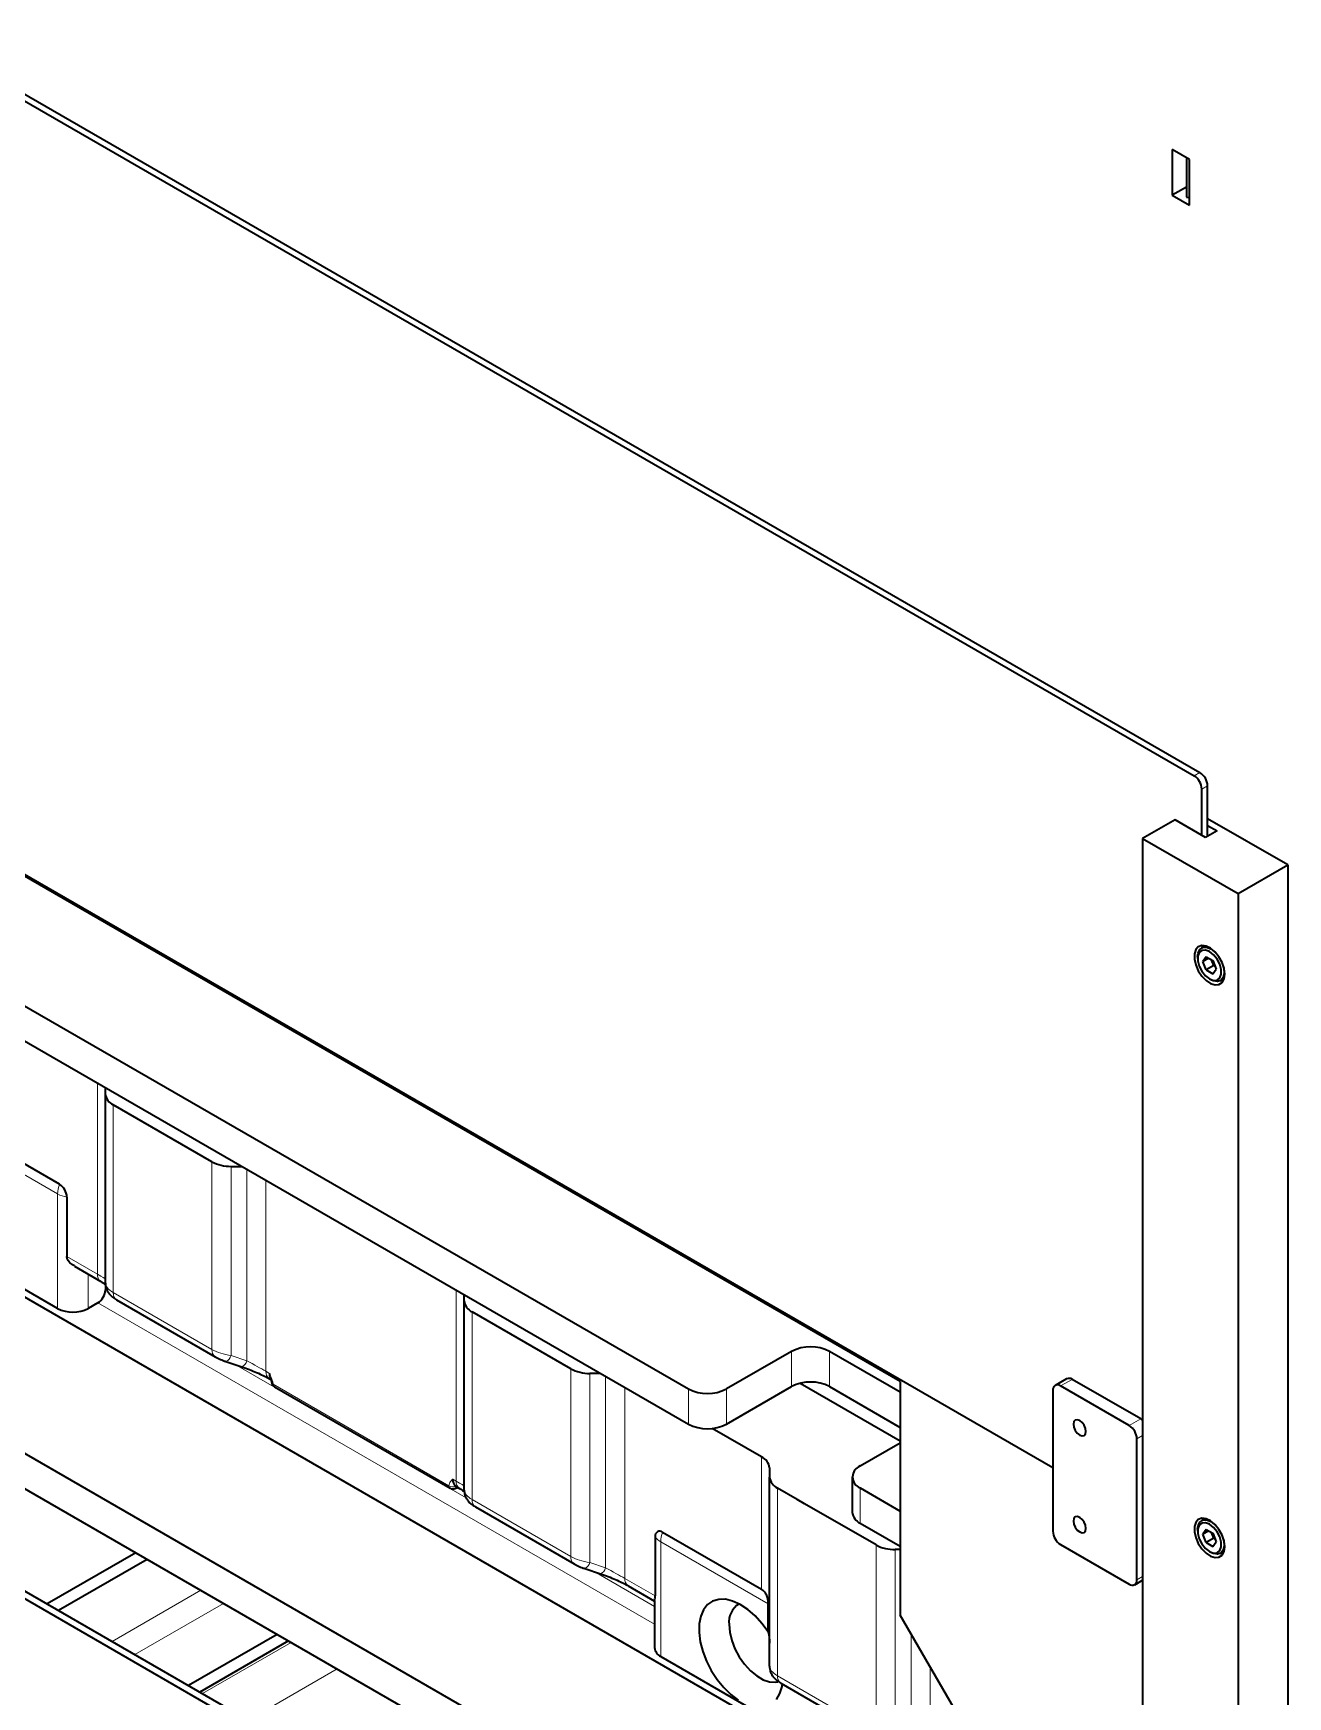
# Paper-space layout 'Blatt1' of a CAD drawing. Header units: millimetres. Extents: x 0 to 1189, y 0 to 841.
# Drawn here: x 902.7 to 949.2, y 525.9 to 587.6 of the extents above; entities that cross this region are included whole.
import ezdxf

# ---------------------------------------------------------------- set-up
doc = ezdxf.new("R2010")
doc.units = ezdxf.units.MM

psp = doc.layouts.new('Blatt1')

# ---------------------------------------------------------------- linework, layer by layer
at = {"color": 7, "linetype": 'Continuous', "lineweight": 35}
for p, q in [((878.32, 598.947), (945.707, 560.045)), ((878.532, 599.069), (945.92, 560.167)), ((944.896, 583.262), (944.896, 581.563)), ((945.533, 582.894), (944.896, 583.262)), ((945.426, 582.956), (945.426, 581.49)), ((945.533, 581.196), (945.533, 582.894)), ((945.426, 581.869), (944.896, 581.563)), ((944.896, 581.563), (945.533, 581.196)), ((945.426, 581.49), (945.533, 581.485)), ((940.475, 534.389), (878.674, 570.066)), ((934.818, 537.589), (881.078, 568.612)), ((945.99, 557.84), (945.99, 559.555)), ((946.202, 557.799), (946.202, 559.677)), ((890.907, 558.137), (926.969, 537.318)), ((945, 558.412), (943.798, 557.718)), ((946.132, 557.759), (945, 558.412)), ((949.172, 556.738), (946.202, 558.453)), ((946.202, 558.208), (946.556, 558.003)), ((943.798, 557.718), (947.334, 555.677)), ((943.798, 557.718), (943.798, 508.725)), ((946.556, 558.003), (946.132, 557.759)), ((890.907, 556.83), (926.969, 536.012)), ((947.334, 555.677), (949.172, 556.738)), ((949.172, 556.738), (949.172, 501.703)), ((947.334, 555.677), (947.334, 506.684)), ((945.835, 553.341), (945.835, 553.276)), ((946.117, 553.741), (945.98, 553.662)), ((946.151, 553.339), (946.028, 553.164)), ((946.24, 553.287), (946.028, 553.164)), ((946.151, 552.849), (946.028, 553.164)), ((946.151, 553.339), (946.396, 553.197)), ((946.433, 553.012), (946.352, 553.222)), ((946.396, 553.197), (946.518, 552.881)), ((946.433, 553.012), (946.151, 552.849)), ((946.151, 552.849), (946.396, 552.707)), ((946.396, 552.707), (946.518, 552.881)), ((946.433, 553.012), (946.458, 553.036)), ((946.477, 552.987), (946.433, 553.012)), ((946.68, 552.449), (946.817, 552.528)), ((946.273, 552.517), (946.33, 552.484)), ((889.398, 548.212), (935.598, 521.542)), ((905.367, 548.255), (905.367, 548.483)), ((905.367, 541.242), (905.367, 548.255)), ((909.317, 545.736), (905.66, 547.847)), ((903.67, 544.903), (900.003, 547.02)), ((910.024, 545.567), (910.418, 545.567)), ((903.944, 544.428), (903.944, 542.225)), ((878.798, 543.436), (932.27, 512.567)), ((903.599, 540.3), (897.659, 543.729)), ((890.907, 541.545), (926.969, 520.726)), ((904.219, 541.863), (905.198, 541.298)), ((905.367, 541.189), (905.367, 540.994)), ((918.661, 540.581), (918.661, 540.808)), ((929.784, 513.713), (883.482, 540.442)), ((890.907, 540.238), (926.969, 519.42)), ((905.084, 540.504), (904.731, 540.3)), ((905.784, 540.614), (909.441, 538.503)), ((918.661, 533.568), (918.661, 540.581)), ((922.61, 538.062), (918.953, 540.173)), ((930.787, 538.706), (928.383, 537.318)), ((934.818, 537.196), (932.202, 538.706)), ((909.834, 538.331), (910.42, 538.136)), ((923.711, 537.893), (923.317, 537.893)), ((911.441, 537.694), (911.501, 537.659)), ((911.629, 537.394), (918.138, 533.636)), ((928.383, 536.012), (930.787, 537.4)), ((931.114, 537.526), (934.818, 535.387)), ((932.202, 537.4), (934.818, 535.89)), ((934.818, 537.589), (934.818, 528.933)), ((940.475, 537.263), (940.475, 532.037)), ((940.982, 537.691), (940.558, 537.446)), ((943.303, 535.957), (940.758, 537.426)), ((943.727, 536.202), (941.182, 537.671)), ((929.681, 534.796), (927.853, 535.852)), ((933.333, 534.461), (934.818, 535.318)), ((943.586, 530.241), (943.586, 535.467)), ((929.974, 534.388), (929.974, 534.05)), ((929.974, 527.037), (929.974, 534.05)), ((933.04, 534.053), (933.04, 532.746)), ((918.361, 533.699), (918.492, 533.623)), ((931.001, 533.218), (930.267, 533.642)), ((933.333, 533.645), (934.818, 532.787)), ((919.078, 532.94), (922.735, 530.829)), ((931.275, 533.06), (931.001, 533.218)), ((933.924, 531.531), (931.275, 533.06)), ((933.333, 532.338), (934.818, 531.481)), ((946.117, 532.511), (945.98, 532.432)), ((925.741, 531.845), (925.741, 529.642)), ((926.014, 532.003), (929.681, 529.887)), ((945.835, 532.111), (945.835, 532.046)), ((946.151, 532.108), (946.028, 531.934)), ((946.24, 532.057), (946.028, 531.934)), ((946.151, 531.619), (946.028, 531.934)), ((946.151, 532.108), (946.396, 531.967)), ((946.433, 531.782), (946.151, 531.619)), ((946.151, 531.619), (946.396, 531.477)), ((946.433, 531.782), (946.352, 531.992)), ((946.396, 531.967), (946.518, 531.651)), ((946.396, 531.477), (946.518, 531.651)), ((946.433, 531.782), (946.458, 531.806)), ((946.477, 531.757), (946.433, 531.782)), ((906.496, 531.239), (903.211, 529.343)), ((906.92, 530.994), (903.636, 529.098)), ((934.818, 531.361), (934.631, 531.361)), ((940.758, 531.547), (943.303, 530.078)), ((946.273, 531.287), (946.33, 531.254)), ((946.68, 531.219), (946.817, 531.298)), ((923.128, 530.657), (923.713, 530.461)), ((924.735, 530.019), (925.714, 529.454)), ((943.503, 530.058), (943.798, 530.228)), ((925.709, 529.467), (925.709, 527.727)), ((929.919, 528.306), (929.919, 529.352)), ((936.939, 525.259), (934.818, 528.933)), ((911.729, 528.218), (908.444, 526.322)), ((912.153, 527.973), (908.869, 526.077)), ((925.944, 527.4), (931.883, 523.971)), ((930.391, 526.409), (934.048, 524.298))]:
    psp.add_line(p, q, dxfattribs=at)
at = {"color": 8, "linetype": 'Continuous', "lineweight": 18}
for p, q in [((945.707, 560.045), (945.92, 560.167)), ((946.202, 559.677), (945.99, 559.555)), ((905.074, 541.572), (905.074, 548.652)), ((905.66, 540.889), (905.66, 547.847)), ((899.624, 546.84), (903.599, 544.546)), ((909.317, 538.778), (909.317, 545.736)), ((910.024, 538.554), (910.024, 545.567)), ((910.61, 538.358), (910.61, 545.456)), ((903.599, 544.546), (903.599, 540.3)), ((911.317, 537.968), (911.317, 545.048)), ((903.944, 542.225), (905.074, 541.572)), ((904.731, 540.3), (904.731, 541.568)), ((905.367, 540.994), (905.441, 540.951)), ((905.66, 540.889), (909.317, 538.778)), ((918.368, 533.898), (918.368, 540.977)), ((925.709, 528.597), (905.084, 540.504)), ((918.953, 533.215), (918.953, 540.173)), ((910.024, 538.554), (910.61, 538.358)), ((930.787, 538.706), (930.787, 537.4)), ((932.202, 538.706), (932.202, 537.4)), ((910.179, 538.216), (918.735, 533.277)), ((911.317, 537.968), (911.448, 537.893)), ((922.61, 531.104), (922.61, 538.062)), ((923.317, 530.879), (923.317, 537.893)), ((923.903, 530.684), (923.903, 537.782)), ((911.587, 537.486), (918.097, 533.728)), ((924.61, 530.294), (924.61, 537.374)), ((926.969, 537.318), (926.969, 536.012)), ((928.383, 537.318), (928.383, 536.012)), ((940.758, 537.426), (941.182, 537.671)), ((943.303, 535.957), (943.727, 536.202)), ((943.586, 535.467), (943.798, 535.589)), ((929.681, 529.887), (929.681, 534.796)), ((918.236, 533.974), (918.368, 533.898)), ((930.267, 526.684), (930.267, 533.642)), ((933.333, 533.645), (933.333, 532.338)), ((918.953, 533.215), (922.61, 531.104)), ((925.944, 531.646), (925.944, 527.4)), ((929.919, 529.352), (925.944, 531.646)), ((933.924, 524.573), (933.924, 531.531)), ((934.631, 524.348), (934.631, 531.361)), ((923.317, 530.879), (923.903, 530.684)), ((923.472, 530.542), (925.709, 529.25)), ((943.586, 530.241), (943.798, 530.363)), ((908.9, 529.851), (905.616, 527.955)), ((924.61, 530.294), (925.741, 529.642)), ((909.749, 529.361), (906.464, 527.465)), ((912.254, 527.915), (908.97, 526.019)), ((935.217, 524.153), (935.217, 528.242)), ((913.951, 526.935), (910.667, 525.039)), ((930.267, 526.684), (933.924, 524.573)), ((935.924, 523.763), (935.924, 527.018))]:
    psp.add_line(p, q, dxfattribs=at)
at = {"color": 7, "linetype": 'Continuous', "lineweight": 35, "flags": 128}
for points in [[(946.839, 552.696), (946.814, 552.903), (946.74, 553.121), (946.626, 553.33), (946.48, 553.512), (946.315, 553.65), (946.147, 553.732), (945.99, 553.752), (945.858, 553.707), (945.763, 553.601), (945.714, 553.443), (945.714, 553.248), (945.763, 553.034), (945.858, 552.818), (945.99, 552.62), (946.147, 552.459), (946.315, 552.347), (946.48, 552.295), (946.626, 552.309), (946.74, 552.385), (946.814, 552.518), (946.839, 552.696)], [(945.835, 553.341), (945.85, 553.473), (945.915, 553.607), (946.026, 553.682), (946.169, 553.689), (946.33, 553.627)], [(946.273, 553.529), (946.123, 553.585), (945.991, 553.573), (945.893, 553.495), (945.841, 553.36), (945.841, 553.184), (945.893, 552.989), (945.991, 552.798), (946.123, 552.634), (946.273, 552.517), (946.423, 552.461), (946.555, 552.472), (946.653, 552.551), (946.705, 552.686), (946.705, 552.862), (946.653, 553.057), (946.555, 553.248), (946.423, 553.412), (946.273, 553.529)], [(946.33, 553.627), (946.49, 553.503), (946.492, 553.502)], [(946.796, 552.977), (946.809, 552.919), (946.823, 552.724), (946.783, 552.564), (946.694, 552.458), (946.565, 552.417), (946.411, 552.445), (946.33, 552.484)], [(941.231, 536.01), (941.249, 535.896), (941.3, 535.78), (941.375, 535.677), (941.465, 535.605), (941.554, 535.574), (941.63, 535.589), (941.68, 535.647), (941.698, 535.74), (941.68, 535.854), (941.63, 535.97), (941.554, 536.072), (941.465, 536.144), (941.375, 536.175), (941.3, 536.161), (941.249, 536.102), (941.231, 536.01)], [(943.798, 536.15), (943.783, 536.163), (943.727, 536.202)], [(941.231, 532.417), (941.249, 532.303), (941.3, 532.187), (941.375, 532.085), (941.465, 532.013), (941.554, 531.982), (941.63, 531.996), (941.68, 532.055), (941.698, 532.147), (941.68, 532.261), (941.63, 532.377), (941.554, 532.479), (941.465, 532.552), (941.375, 532.583), (941.3, 532.568), (941.249, 532.51), (941.231, 532.417)], [(946.839, 531.466), (946.814, 531.673), (946.74, 531.891), (946.626, 532.1), (946.48, 532.282), (946.315, 532.42), (946.147, 532.502), (945.99, 532.522), (945.858, 532.476), (945.763, 532.37), (945.714, 532.213), (945.714, 532.018), (945.763, 531.804), (945.858, 531.588), (945.99, 531.39), (946.147, 531.229), (946.315, 531.117), (946.48, 531.065), (946.626, 531.078), (946.74, 531.155), (946.814, 531.288), (946.839, 531.466)], [(945.835, 532.111), (945.85, 532.243), (945.915, 532.377), (946.026, 532.452), (946.169, 532.459), (946.33, 532.397)], [(946.273, 532.299), (946.123, 532.355), (945.991, 532.343), (945.893, 532.265), (945.841, 532.13), (945.841, 531.954), (945.893, 531.759), (945.991, 531.568), (946.123, 531.404), (946.273, 531.287), (946.423, 531.231), (946.555, 531.242), (946.653, 531.32), (946.705, 531.456), (946.705, 531.631), (946.653, 531.827), (946.555, 532.018), (946.423, 532.182), (946.273, 532.299)], [(946.33, 532.397), (946.49, 532.273), (946.492, 532.272)], [(946.796, 531.747), (946.809, 531.689), (946.823, 531.493), (946.783, 531.334), (946.694, 531.228), (946.565, 531.187), (946.411, 531.215), (946.33, 531.254)], [(929.919, 528.306), (929.69, 528.623), (929.436, 528.905), (929.165, 529.143), (928.886, 529.327), (928.608, 529.453), (928.34, 529.516), (928.09, 529.514), (927.867, 529.448), (927.678, 529.319), (927.528, 529.132), (927.424, 528.893), (927.368, 528.609), (927.362, 528.289), (927.405, 527.945), (927.498, 527.587), (927.637, 527.226), (927.817, 526.875), (928.032, 526.544), (928.276, 526.245), (928.54, 525.987), (928.817, 525.778)], [(928.473, 528.586), (928.498, 528.296), (928.573, 527.989), (928.692, 527.68), (928.853, 527.382), (929.047, 527.107), (929.266, 526.868), (929.501, 526.675), (929.741, 526.536), (929.975, 526.458), (930.194, 526.445), (930.287, 526.46)], [(930.238, 525.808), (930.362, 526.025), (930.441, 526.29), (930.457, 526.395)]]:
    psp.add_lwpolyline(points, dxfattribs=at)
at = {"color": 7, "linetype": 'Continuous', "lineweight": 35}
for centre, radius, start, end in [((945.376, 559.527), 0.615, 2.60548, 57.39452), ((945.588, 559.649), 0.615, 2.60548, 57.39452), ((905.867, 548.305), 0.503, 185.6948, 245.62534), ((909.995, 547.01), 1.443, 241.95976, 271.1441), ((903.349, 544.401), 0.595, 2.60548, 57.39452), ((904.753, 541.022), 0.615, 302.60548, 357.39452), ((904.165, 541.391), 1.23, 242.60967, 297.39033), ((919.161, 540.631), 0.503, 185.6948, 245.62534), ((931.495, 537.342), 1.537, 62.60967, 117.39033), ((911.865, 537.884), 0.417, 178.84344, 201.37965), ((923.289, 539.335), 1.443, 241.95976, 271.1441), ((911.729, 537.567), 0.2, 185.73655, 240.00269), ((927.676, 538.683), 1.537, 242.60967, 297.39033), ((931.495, 536.035), 1.537, 62.60967, 117.39033), ((940.647, 537.291), 0.175, 50.79671, 189.21404), ((941.065, 537.508), 0.201, 54.38242, 114.30712), ((927.676, 537.377), 1.537, 242.60967, 297.39033), ((942.972, 535.439), 0.615, 2.60548, 57.39452), ((929.474, 534.338), 0.503, 5.6948, 65.62534), ((930.475, 534.1), 0.503, 185.6948, 245.62534), ((933.488, 534.053), 0.437, 110.78342, 249.21658), ((918.238, 533.809), 0.2, 240.00269, 294.26086), ((918.537, 533.944), 0.302, 174.37962, 234.30196), ((933.541, 532.796), 0.503, 185.6948, 245.62534), ((925.908, 531.872), 0.169, 50.79671, 189.21404), ((941.089, 532.065), 0.615, 182.60548, 237.39452), ((934.602, 532.804), 1.443, 241.95976, 271.1441), ((943.414, 530.213), 0.175, 230.79671, 9.21404), ((929.26, 528.673), 0.792, 121.47349, 186.32704), ((926.11, 527.767), 0.402, 185.6948, 245.62534)]:
    psp.add_arc(centre, radius, start, end, dxfattribs=at)
at = {"color": 8, "linetype": 'Continuous', "lineweight": 18}
for centre, radius, start, end in [((904.632, 544.527), 1.033, 158.64596, 178.951), ((904.099, 545.449), 1.033, 241.05199, 261.35561), ((905.377, 541.543), 0.304, 174.57511, 233.61406), ((905.962, 540.86), 0.303, 174.52934, 234.15848), ((909.619, 538.749), 0.303, 174.53147, 234.13308), ((909.688, 538.647), 0.349, 294.7635, 344.40696), ((910.273, 538.453), 0.349, 294.87299, 344.36653), ((911.619, 537.94), 0.303, 174.5304, 234.14586), ((911.61, 537.564), 0.0818, 191.36612, 254.01266), ((911.685, 537.475), 0.0986, 173.70115, 234.98667), ((918.195, 533.717), 0.0986, 173.70115, 234.98667), ((918.256, 533.964), 0.284, 236.04587, 291.60921), ((918.278, 533.698), 0.0828, 301.1229, 0.90936), ((918.67, 533.869), 0.304, 174.57511, 233.61406), ((919.255, 533.186), 0.303, 174.52934, 234.15848), ((926.176, 532.087), 0.498, 209.02946, 242.17706), ((926.976, 531.627), 1.033, 158.64596, 178.951), ((922.912, 531.075), 0.303, 174.53147, 234.13308), ((922.982, 530.973), 0.349, 294.7635, 344.40696), ((923.567, 530.778), 0.349, 294.87299, 344.36653), ((924.912, 530.265), 0.303, 174.52934, 234.15848), ((930.569, 526.655), 0.303, 174.52934, 234.15848)]:
    psp.add_arc(centre, radius, start, end, dxfattribs=at)
for centre, major_axis, ratio, start_param, end_param in [((904.367, 541.918), (1, -0.534), 0.034186, 0.018259, 0.803657), ((906.367, 541.109), (0.997, -0.165), 0.434379, 3.213228, 3.998626), ((910.024, 538.998), (0.997, -0.165), 0.434379, 3.998626, 4.784024), ((910.61, 538.315), (1, -0.534), 0.034186, 0.803657, 1.589055), ((917.661, 534.244), (1, -0.534), 0.034186, 0.018259, 0.803657), ((919.661, 533.434), (0.997, -0.165), 0.434379, 3.213228, 3.998626), ((923.317, 531.323), (0.997, -0.165), 0.434379, 3.998626, 4.784024), ((923.903, 530.64), (1, -0.534), 0.034186, 0.803657, 1.589055), ((930.974, 526.903), (0.997, -0.165), 0.434379, 3.213228, 3.998626)]:
    psp.add_ellipse(centre, major_axis=major_axis, ratio=ratio, start_param=start_param, end_param=end_param, dxfattribs=at)
at = {"color": 7, "linetype": 'Continuous', "lineweight": 35}
for points, knots in [([(904.225, 541.876), (904.191, 541.891), (904.095, 541.935), (904.001, 542.051), (903.949, 542.158), (903.945, 542.208), (903.944, 542.225)], [0, 0, 0, 0, 0.240202, 0.655484, 0.884734, 1, 1, 1, 1]), ([(905.198, 541.298), (905.228, 541.28), (905.296, 541.24), (905.341, 541.208), (905.367, 541.189)], [0, 0, 0, 0, 0.4336436, 1, 1, 1, 1]), ([(905.367, 541.242), (905.373, 541.177), (905.383, 541.064), (905.451, 540.918), (905.533, 540.806), (905.642, 540.703), (905.732, 540.647), (905.784, 540.614)], [0, 0, 0, 0, 0.233301, 0.409439, 0.580945, 0.757252, 1, 1, 1, 1]), ([(909.441, 538.503), (909.471, 538.487), (909.56, 538.438), (909.696, 538.379), (909.799, 538.343), (909.834, 538.331)], [0, 0, 0, 0, 0.248938, 0.743641, 1, 1, 1, 1]), ([(910.42, 538.136), (910.469, 538.119), (910.61, 538.071), (910.842, 537.982), (911.098, 537.871), (911.3, 537.773), (911.401, 537.716), (911.441, 537.694)], [0, 0, 0, 0, 0.135497, 0.386335, 0.625897, 0.854881, 1, 1, 1, 1]), ([(911.474, 537.732), (911.489, 537.696), (911.512, 537.638), (911.527, 537.573), (911.529, 537.552), (911.529, 537.548)], [0, 0, 0, 0, 0.557513, 0.908122, 1, 1, 1, 1]), ([(918.321, 533.627), (918.323, 533.628), (918.336, 533.634), (918.373, 533.647), (918.41, 533.655), (918.43, 533.659)], [0, 0, 0, 0, 0.080956, 0.495889, 1, 1, 1, 1]), ([(918.492, 533.623), (918.521, 533.606), (918.593, 533.564), (918.641, 533.529), (918.67, 533.509)], [0, 0, 0, 0, 0.409011, 1, 1, 1, 1]), ([(918.661, 533.568), (918.666, 533.503), (918.677, 533.39), (918.744, 533.244), (918.827, 533.132), (918.936, 533.029), (919.026, 532.973), (919.078, 532.94)], [0, 0, 0, 0, 0.233301, 0.409439, 0.580945, 0.757252, 1, 1, 1, 1]), ([(922.735, 530.829), (922.764, 530.813), (922.853, 530.764), (922.989, 530.705), (923.092, 530.669), (923.128, 530.657)], [0, 0, 0, 0, 0.248938, 0.743641, 1, 1, 1, 1]), ([(923.713, 530.461), (923.763, 530.445), (923.903, 530.397), (924.135, 530.308), (924.392, 530.197), (924.593, 530.099), (924.695, 530.042), (924.735, 530.019)], [0, 0, 0, 0, 0.135497, 0.386335, 0.625897, 0.854881, 1, 1, 1, 1]), ([(929.681, 529.887), (929.715, 529.863), (929.781, 529.814), (929.854, 529.695), (929.898, 529.559), (929.917, 529.437), (929.918, 529.376), (929.919, 529.352)], [0, 0, 0, 0, 0.223346, 0.447107, 0.672281, 0.8721, 1, 1, 1, 1]), ([(925.715, 529.467), (925.713, 529.467), (925.704, 529.466), (925.727, 529.51), (925.739, 529.579), (925.74, 529.626), (925.741, 529.642)], [0, 0, 0, 0, 0.111423, 0.597091, 0.865197, 1, 1, 1, 1]), ([(929.919, 528.306), (929.919, 528.304), (929.957, 528.17), (929.966, 528.03), (929.974, 527.892)], [0, 0, 0, 0, 0.013597, 1, 1, 1, 1]), ([(929.974, 527.037), (929.98, 526.972), (929.99, 526.858), (930.058, 526.713), (930.141, 526.6), (930.25, 526.497), (930.339, 526.441), (930.391, 526.409)], [0, 0, 0, 0, 0.233301, 0.409439, 0.580945, 0.757252, 1, 1, 1, 1])]:
    psp.add_open_spline(points, degree=3, knots=knots, dxfattribs=at)
at = {"color": 8, "linetype": 'Continuous', "lineweight": 18}
for points, knots in [([(911.448, 537.893), (911.448, 537.892), (911.462, 537.861), (911.509, 537.758), (911.558, 537.634), (911.582, 537.529), (911.586, 537.498), (911.587, 537.486)], [0, 0, 0, 0, 0.003976, 0.226386, 0.763353, 0.904733, 1, 1, 1, 1]), ([(918.097, 533.728), (918.099, 533.738), (918.102, 533.763), (918.129, 533.855), (918.183, 533.918), (918.231, 533.968), (918.236, 533.974), (918.236, 533.974)], [0, 0, 0, 0, 0.095356, 0.22118, 0.913728, 0.99602, 1, 1, 1, 1])]:
    psp.add_open_spline(points, degree=3, knots=knots, dxfattribs=at)

doc.saveas('drawing.dxf')
